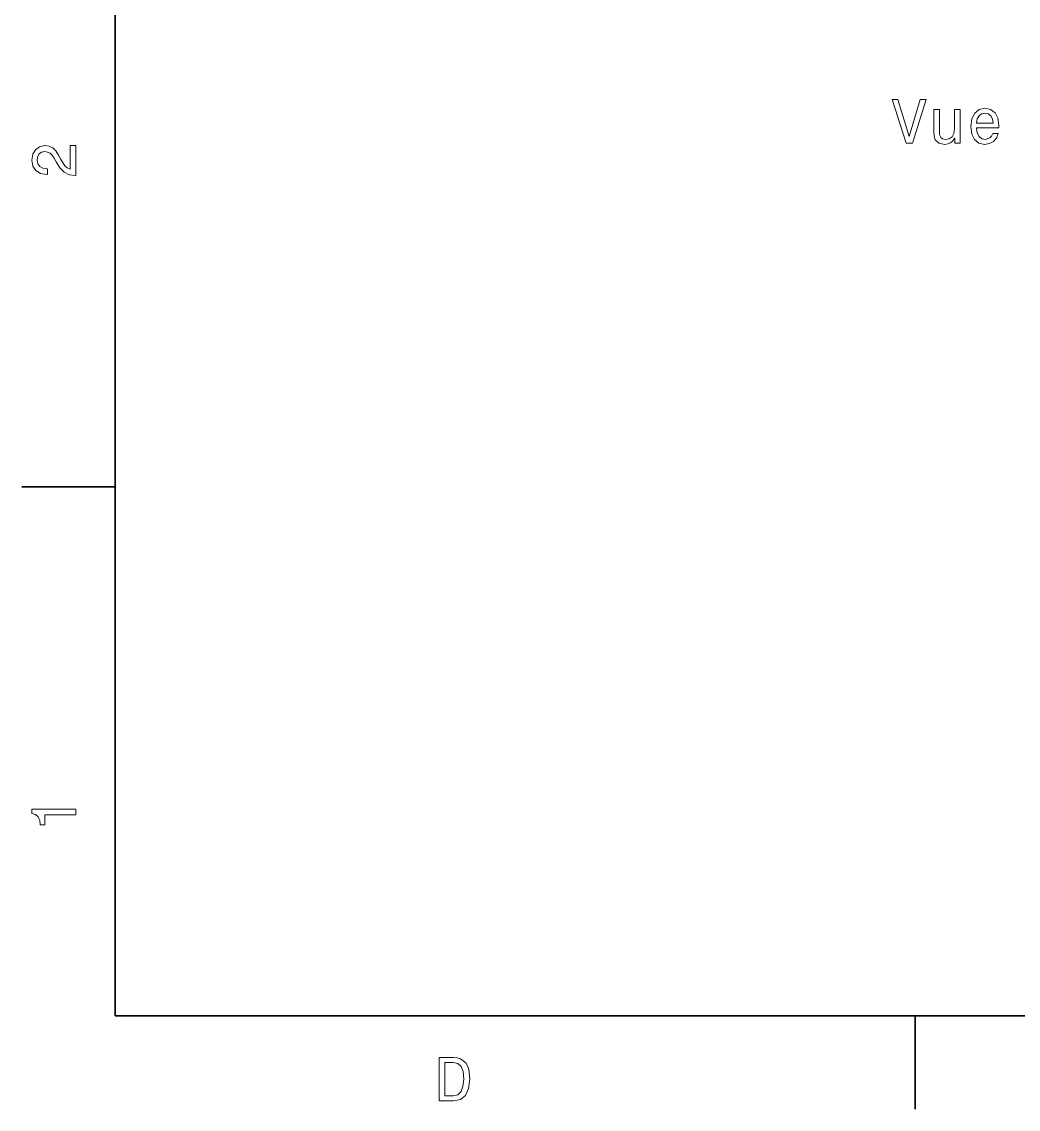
# Model space of a CAD drawing. Extents: x 0 to 297, y 0 to 210.
# Drawn here: x 2.5 to 82.6, y 2.5 to 89.9 of the extents above; entities that cross this region are included whole.
import ezdxf

# ---------------------------------------------------------------- set-up
doc = ezdxf.new("R2010")
doc.units = 0

msp = doc.modelspace()

# ---------------------------------------------------------------- linework, layer by layer
at = {"color": 7, "lineweight": 35}
for p, q in [((10, 200), (10, 10)), ((10, 10), (287, 10))]:
    msp.add_line(p, q, dxfattribs=at)
at = {"color": 7, "lineweight": 35, "ltscale": 0.1875}
for p, q in [((10, 52.5), (2.5, 52.5)), ((74.300003, 10), (74.300003, 2.5))]:
    msp.add_line(p, q, dxfattribs=at)
at = {"color": 7, "lineweight": 13}
for points in [[(74.691078, 83.628853), (73.81356, 80.648308), (72.91082, 83.628853), (72.431717, 83.628853), (73.561401, 80.12381), (74.06572, 80.12381), (75.170189, 83.628853)], [(77.893532, 82.832024), (77.449722, 82.832024), (77.449722, 81.268623), (77.399292, 80.90551), (77.253036, 80.643265), (77.026093, 80.48188), (76.728546, 80.43145), (76.491516, 80.471794), (76.340218, 80.592827), (76.254478, 80.799599), (76.234306, 81.09211), (76.234306, 82.832024), (75.790504, 82.832024), (75.790504, 81.051765), (75.805634, 80.693695), (75.901459, 80.396141), (76.193962, 80.12381), (76.662979, 80.027992), (76.915146, 80.063293), (77.132004, 80.154068), (77.318604, 80.31041), (77.469902, 80.537354), (77.469902, 80.12381), (77.893532, 80.12381)], [(79.229988, 81.349312), (81.005203, 81.349312), (81.010246, 81.556084), (80.92955, 82.136055), (80.707649, 82.569778), (80.35463, 82.832024), (79.885605, 82.927841), (79.426674, 82.826981), (79.073647, 82.544556), (78.846703, 82.085625), (78.766006, 81.480438), (78.84166, 80.860123), (79.068604, 80.406227), (79.416588, 80.12381), (79.870476, 80.027992), (80.263847, 80.093552), (80.586617, 80.265022), (80.823647, 80.537354), (80.959816, 80.900467), (80.521049, 80.900467), (80.430275, 80.698738), (80.299149, 80.54744), (79.925949, 80.426407), (79.638489, 80.48188), (79.421631, 80.658394), (79.280418, 80.945854), (79.229988, 81.334183)], [(79.229988, 81.722511), (79.285461, 82.070496), (79.421631, 82.327698), (79.628403, 82.484039), (79.900734, 82.539513), (80.16803, 82.484039), (80.374802, 82.327698), (80.500877, 82.070496), (80.546265, 81.722511)], [(6.833213, 77.519447), (6.833213, 79.925072), (6.399496, 79.925072), (6.399496, 78.023773), (6.162464, 78.129684), (5.965778, 78.311241), (5.607709, 78.871033), (5.456412, 79.168587), (5.239553, 79.501442), (4.987392, 79.738472), (4.689842, 79.874641), (4.351945, 79.925072), (3.928314, 79.839333), (3.595461, 79.602303), (3.383646, 79.239189), (3.307997, 78.770172), (3.393732, 78.286018), (3.630764, 77.91787), (4.009006, 77.680832), (4.508286, 77.600143), (4.578891, 77.600143), (4.578891, 78.059074), (4.538545, 78.059074), (4.195605, 78.104462), (3.943444, 78.240631), (3.782061, 78.457489), (3.726585, 78.744957), (3.777017, 79.03746), (3.903098, 79.254318), (4.099784, 79.395531), (4.346902, 79.445961), (4.578891, 79.41066), (4.775577, 79.314842), (4.947046, 79.153458), (5.098343, 78.931557), (5.259727, 78.634003), (5.572406, 78.139771), (5.90526, 77.791786), (6.308718, 77.585014), (6.818084, 77.519447)], [(6.833213, 26.159222), (6.833213, 26.618156), (3.307997, 26.618156), (3.307997, 26.275217), (3.615634, 26.184439), (3.822406, 26.002882), (3.943444, 25.725506), (3.98379, 25.34222), (4.341859, 25.34222), (4.341859, 26.159222)], [(37.194958, 6.666787), (36.029972, 6.666787), (36.029972, 3.166787), (37.194958, 3.166787), (37.744667, 3.277738), (38.153168, 3.615634), (38.405331, 4.165346), (38.496109, 4.916787), (38.415417, 5.683357), (38.314552, 5.985951), (38.173344, 6.228026), (37.764839, 6.555836), (37.497551, 6.636527)], [(37.159653, 6.248199), (37.542938, 6.17255), (37.805187, 5.940562), (37.961525, 5.527017), (38.011959, 4.916787), (37.956482, 4.326729), (37.800144, 3.913184), (37.532852, 3.666066), (37.159653, 3.585375), (36.498989, 3.585375), (36.498989, 6.248199)]]:
    msp.add_lwpolyline(points, close=True, dxfattribs=at)

doc.saveas('drawing.dxf')
